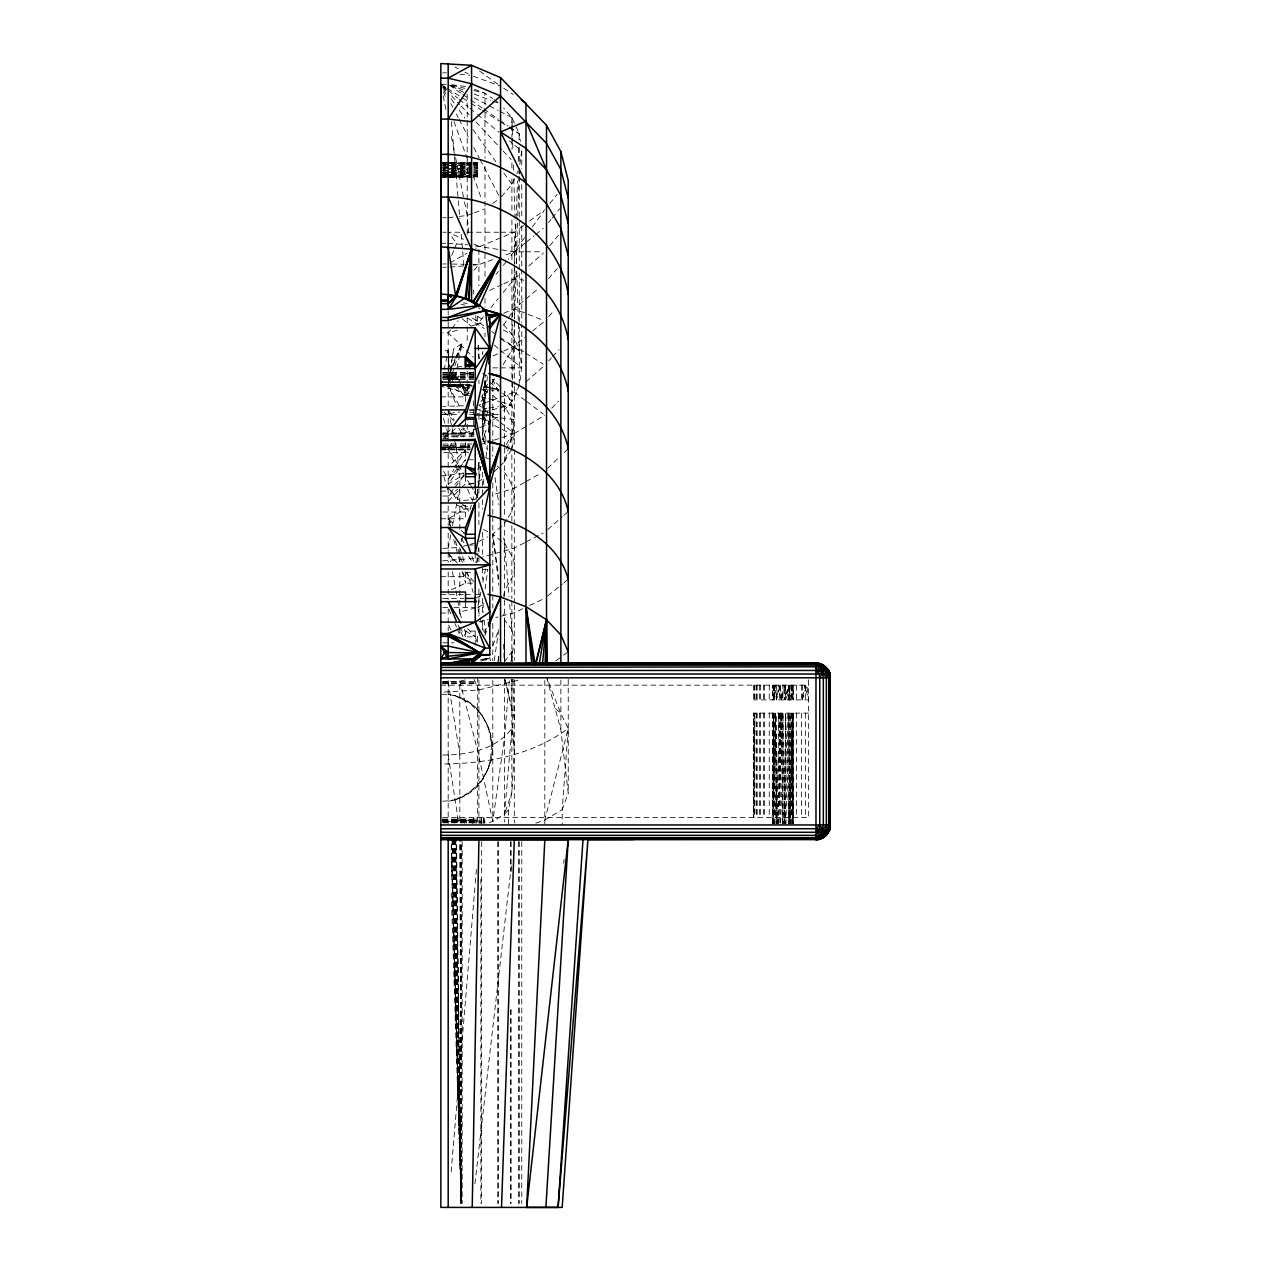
<?xml version="1.0" encoding="UTF-8"?>
<svg xmlns="http://www.w3.org/2000/svg" width="1271" height="1271" viewBox="0 0 1271 1271"><rect width="100%" height="100%" fill="white"/><g stroke="black" fill="none" stroke-linecap="round" stroke-linejoin="round"><path stroke-width="0.75" stroke-dasharray="5 3.75" d="M481.407 823.131L481.423 817.603L481.042 823.131M793.231 713.126L793.009 823.815L792.516 713.126L789.625 823.815M792.008 823.815L792.516 713.126L790.197 823.815M772.53 823.815L773.308 713.126L776.136 823.815M772.593 713.126L772.752 823.815L773.61 713.126M772.736 823.815L773.785 713.126L773.658 823.815M784.588 823.815L785.637 713.126L788.767 823.815M789.355 823.815L790.324 713.126L790.594 823.815M784.382 823.815L785.637 713.126L785.637 823.815M790.832 823.815L792.183 713.126L792.882 823.815M792.119 823.815L793.39 713.126L793.39 823.815M773.991 823.815L775.485 713.126L776.962 823.815L778.869 713.126L782.396 823.815M785.955 823.815L788.131 713.126L790.324 823.815M773.086 823.815L775.485 713.126L776.549 823.815L776.549 713.126M777.55 823.815L780.187 713.126L783.714 823.815M778.154 823.815L781.538 713.126L785.128 823.815M503.729 410.898L511.911 401.239L512.547 381.507M512.61 379.521L516.026 270.961M516.28 263.065L517.71 217.675M517.774 215.689L519.013 176.224M519.076 174.238L519.267 168.328L516.82 173.682M773.785 685.148L773.308 699.892L775.485 685.148L776.549 699.892L780.187 685.148L781.538 699.892L784.271 685.148L789.212 699.892L792.516 685.148L793.231 699.892L793.39 685.148L792.516 699.892L789.212 685.148L784.271 699.892L785.637 685.148L780.187 699.892L778.869 685.148L776.549 699.892L773.785 685.148L773.785 699.892M512.277 324.645L511.911 334.48C524.446 354.704 524.446 380.998 511.911 401.239L500.059 390.975M512.563 316.765L516.058 220.376M516.137 218.405L517.519 181.006M518.25 161.306L518.759 147.531M519.045 139.651L519.267 133.741L511.911 117.679L503.729 108.019M792.516 685.148L792.516 699.892M482.662 437.367L485.204 378.933L482.583 421.162M777.9 823.815L782.904 713.126L785.303 823.815M482.646 353.084L482.583 354.291L482.869 351.495M477.737 316.543L477.308 324.264L471.859 325.884M484.505 823.115L484.823 817.603L484.823 823.115M482.932 414.378L482.583 420.272L488.016 420.272M483.059 412.408L485.331 375.056M511.863 679.429L511.863 710.648L514.326 751.558L511.863 792.437L508.607 809.706L508.607 824.943M774.754 823.815L781.538 713.126L782.729 823.815M788.131 699.892L789.212 685.148L785.637 699.892L784.271 685.148M788.131 685.148L789.212 699.892L790.324 685.148M469.635 393.788L440.846 386.241L448.186 386.241L448.631 380.966M451.157 1171.83L475.116 885.109M475.275 883.123L476.609 867.315M509.353 680.811L504.523 737.164L492.798 821.304L487.746 823.115M511.021 661.365L514.326 640.775L511.863 629.955L509.687 604.503M469.555 388.1L448.186 386.241L449.743 372.721L455.574 358.93M475.719 823.131L476.26 817.603L476.26 823.131M472.447 386.034L448.186 386.241L448.727 380.792M448.901 378.98L449.251 375.358L455.383 375.755L456.178 371.958M482.996 823.131L483.536 817.603L483.854 823.115M483.361 484.394L483.949 478.563M486.11 457.195L487.286 445.533M477.467 497.549L478.277 489.812M478.484 487.889L480.74 466.632M498.248 661.556L498.883 655.693M563.673 863.231L564.102 859.291M483.012 416.38L487.492 375.517M497.978 661.317L498.852 653.548M474.925 1183.825L511.625 863.231M476.403 499.185L477.594 489.589M477.832 487.667L480.438 466.536M469.396 395.551L465.536 395.551L463.121 385.86L448.186 386.241L451.872 359.852M483.107 390.578L483.631 386.702M476.53 562.783L477.848 553.219M478.103 551.312L478.627 547.483M483.139 602.804L483.202 612.447M485.061 589.061L487.826 569.44M463.121 385.86L448.186 386.241L450.172 372.546M450.458 370.592L453.604 349.064L462.151 343.408L456.575 370.052M519.823 164.483L521.761 151.058L509.544 140.986M494.228 660.618L498.804 629.399L492.195 647.447M503.666 596.21C504.333 585.438 515.359 578.639 514.326 567.041C515.343 555.475 504.301 548.707 503.681 537.951M452.158 358.057L453.604 349.064M802.366 685.148L802.366 699.892L804.765 685.148L808.642 699.892L753.528 699.892M453.334 379.282L455.383 375.755L449.41 374.627L449.283 372.514L448.186 377.471L449.092 376.391L448.822 368.495M504.523 447.297L504.523 391.15C521.237 412.169 511.101 439.035 504.523 461.754L500.615 465.551M511.863 448.441C516.852 432.633 512.864 414.171 500.615 402.78M450.728 535.043L448.186 548.389L450.649 561.893M452.54 525.511L459.451 489.303M461.389 617.785L459.816 612.05L477.642 607.427L480.835 592M482.821 582.34L485.617 568.836M444.103 369.877L448.186 350.748L440.846 350.748M478.071 470.349L479.707 462.676M472.812 823.115L474.099 817.603L474.099 823.131M467.871 386.066L465.536 395.551L448.186 385.192L457.226 406.863M512.88 679.27L514.326 718.703L511.911 728.315L504.523 814.218L492.798 821.304L477.642 750.637L459.816 681.192L440.846 682.066M535.854 823.147L544.83 820.017L568.232 728.394L560.876 713.603L546.943 678.364L560.876 729.824L568.232 793.183L562.179 809.706L562.179 824.943M478.166 465.901L479.135 462.199M461.341 541.732L463.899 532.39M470 509.957L475.608 489.383M802.366 699.892L806.847 685.148L808.642 699.892M485.411 418.731L482.583 427.803L485.983 439.194M485.983 416.92L487.683 411.486M449.394 382.507L462.151 343.408L455.892 356.96M472.192 823.115L474.099 817.603M483.187 439.385L486.205 430.71M468.761 443.627L465.536 452.476L442.737 452.476M471.334 436.541L474.56 427.692M486.173 440.386L482.583 439.321L485.872 430.662M469.158 386.066L465.536 395.551L461.5 385.256L448.186 385.192L460.054 407.324M464.296 823.115L466.505 817.603L466.505 823.131M449.41 374.627L455.399 359.931M456.146 358.104L462.151 343.408L456.305 357.199M484.775 635.516L487.778 628.176M451.745 255.328L453.874 250.165M454.589 248.433L456.734 243.269L451.396 236.374M484.219 632.894L486.666 627.509M501.394 196.814L511.911 184.39L515.994 175.462M450.427 368.828L455.113 358.66M442.673 801.175C508.734 799.904 506.843 693.076 440.846 694.252M448.186 801.175L454.494 800.174L469.73 792.357L481.931 780.172L489.986 764.761C496.77 742.296 488.588 717.273 469.968 703.054L454.319 695.221L448.186 694.252M454.319 800.174C476.418 792.516 492.465 771.322 492.465 747.729L489.986 730.634L481.931 715.303L469.73 703.054L454.319 695.221M506.351 444.691L511.863 434.396L492.608 424.514M505.937 449.044L514.326 433.538L527.894 425.388M504.523 461.754L510.942 450.109M443.595 471.303L448.186 479.04L453.969 469.333M454.923 467.712L465.536 449.902L450.855 464.09M504.523 523.557L507.272 518.933M508.193 517.392C517.869 503.856 514.596 484.934 504.523 472.51M480.946 401.747L488.016 389.927M492.068 383.175L497.136 374.723M503.205 364.586L514.326 346.014L525.002 337.244M503.602 325.106L514.326 308.805L524.494 300.226M448.186 386.241L451.253 381.824M452.269 380.347L455.352 375.93L449.251 375.358L448.186 377.471L449.092 376.391L455.352 375.93M451.602 443.484L448.186 448.282L442.673 448.282M456.146 437.097L461.85 429.105M462.978 427.501L466.393 422.703M458.593 469.492L448.186 484.013L463.947 474.703M459.752 467.871L465.536 459.8L459.339 466.664M524.494 237.836L508.225 259.348M532.406 226.921L543.702 211.351M512.229 661.508L511.863 651.658L504.523 661.73L504.523 518.06M443.198 438.86L450.252 429.709M448.186 449.251L452.81 443.245M457.433 437.24L464.376 428.232M442.673 496.04L448.186 496.04L453.969 488.62M455.113 487.127L464.376 475.259M549.755 203.63L557.159 194.399M548.532 222.568L550.994 219.518M552.218 217.992L559.621 208.857M496.008 274.329L498.454 271.343M503.348 265.337L507.002 260.841M483.488 316.701L477.308 324.264L484.362 321.325M490.892 307.614L498.296 298.542M503.221 292.489L514.326 278.873L520.141 273.71M450.649 329.904L448.186 332.907L442.673 332.907M451.872 328.411L458.021 320.88M549.755 245.796L559.621 233.864M548.532 278.73L557.159 268.626M548.738 316.558L553.934 310.68M473.797 270.358L478.913 264.59L493.831 259.22M469.19 391.468L465.536 395.551L462.31 385.685M448.186 479.04L458.1 468.046M508.607 809.706L504.523 814.218L511.863 792.437L511.879 679.175M548.738 360.9L551.328 358.088M552.631 356.69L559.129 349.668M551.709 408.198L558.605 401.159M454.859 484.442L464.201 475.116M448.186 501.108L460.197 489.113M461.532 487.778L465.536 483.774L475.211 483.758M487.683 384.303L482.583 389.307L487.683 392.246M494.101 471.859L499.312 466.807M547.579 468.395L558.605 457.894M564.102 452.635L568.232 448.695M445.2 437.891L455.368 428.534M455.193 379.95L459.387 376.168L459.88 380.188L448.917 377.455L448.186 350.748L448.425 354.418M501.584 526.194L492.798 534.106L498.852 585.184M528.863 265.957L543.384 253.056M488.159 412.535L478.913 405.131L514.326 392.231L517.233 389.657M525.956 381.904L543.384 366.398M547.753 529.594L562.386 516.646M563.847 515.343L568.232 511.45M525.956 299.003L539.015 287.961M532.628 330.984L543.305 322.214M525.002 243.206L514.326 251.849L503.141 255.868M526.528 241.967L534.154 235.786M535.679 234.547L543.305 228.383M547.753 595.877L562.386 584.04M563.847 582.849L568.232 579.29M523.477 225.507L514.326 232.228L475.497 248.306M529.578 221.011L544.83 209.794M555.761 660.856L562.004 656.344M563.561 655.216L568.232 651.816M448.186 496.04L457.639 489.351M492.608 203.519L498.693 199.261M492.608 420.336L498.693 416.094M485.045 660.443L488.207 658.283L490.797 660.809M529.578 424.371L544.83 415.22M477.642 469.015L481.01 466.997M544.83 820.017L562.179 809.706L568.232 728.394C531.929 755.625 485.315 763.855 440.846 764.03M477.642 481.916L484.378 478.007M450.22 526.369L448.186 518.79L465.536 508.797L473.273 508.797M449.886 262.97L466.965 253.199M524.494 482.487L514.326 488.207L491.972 495.039M526.194 481.518L541.446 472.939M479.326 541.303L487.746 536.807M475.211 598.403L481.105 595.321M524.494 542.781L514.326 548.071L480.788 557.54M526.194 541.891L543.13 533.073M477.642 607.427L484.378 604.138M522.81 608.73L514.326 612.765L495.69 617.563M529.578 605.504L544.83 598.244M493.084 355.975L501.934 351.829M503.713 350.987L514.326 346.014L523.97 352.035M489.542 290.392L501.934 284.625M503.713 283.814L514.326 278.873L523.859 280.176M451.427 589.665L465.536 583.167L473.273 583.167M517.917 680.303L478.913 689.994L440.846 692.25M503.761 313.222L514.326 308.805L543.035 320.244M480.851 661.111L488.207 658.283L479.485 660.046L488.207 658.283L480.899 660.777M477.88 428.295L467.22 432.315L442.673 434.571M479.66 427.628L484.982 425.626L484.982 380.283M472.542 213.464L467.22 215.466L455.796 216.833M474.321 212.813L484.982 208.825M480.788 444.453L486.38 442.626M493.831 440.211L514.326 433.538L500.472 422.417M440.846 475.878L463.391 473.543M468.729 484.648L474.067 483.012M457.29 330.206L448.186 332.907L464.948 349.112M463.391 546.308L468.729 544.766M470.508 544.258L477.642 542.209M478.913 621.884L488.239 619.485M475.195 414.171L499.026 408.134M500.853 407.657L511.863 404.877L511.863 523.811M465.17 679.953L459.816 681.192L459.816 822.401M457.782 367.049L461.627 366.239M442.673 755.022C467.585 755.022 496.405 749.604 511.911 728.315L514.326 751.558M448.917 377.455L459.387 376.168M440.846 414.632L460.038 411.995M469.635 410.676L473.463 410.152M475.386 409.882L486.904 408.309M488.827 408.039L498.423 406.72M500.345 406.45L511.863 404.877L500.345 401.858M448.186 217.738L453.89 217.055M469.317 446.057L448.186 448.282L457.401 463.502M463.55 500.488L475.068 499.392M450.109 267.085L463.55 265.925M473.162 265.083L478.913 264.59L473.162 264.463M442.769 170.409L471.811 168.9M473.749 168.805L477.626 168.598L473.749 168.598M471.811 167.661L442.769 169.122L471.811 169.218M473.749 167.565L477.626 167.359L473.749 167.359M471.811 170.822L442.769 172.3L471.811 172.395M473.749 170.727L477.626 170.521L473.749 170.521M442.769 172.856L471.811 171.442M473.749 171.347L477.626 171.156L473.749 171.156M442.769 167.279L471.811 165.945M473.749 165.85L477.626 165.675L473.749 165.675M442.769 174L471.811 172.665M473.749 172.57L477.626 172.395L473.749 172.395M471.811 175.7L442.769 174.651L471.811 173.253M473.749 173.158L477.626 172.999L473.749 172.999M463.55 405.767L442.673 406.402M471.811 164.452L442.769 165.58L471.811 165.675M473.749 164.388L477.626 164.229L473.749 164.118M442.769 175.446L471.811 174.349M473.749 174.27L477.626 174.127L473.749 174.127M442.769 820.367L477.626 820.367L442.769 821.574L477.626 821.654M442.769 821.257L477.626 820.367M464.074 384.478L442.769 384.922L471.811 384.97L442.769 384.97L462.136 384.478M469.873 447.471L442.769 447.471L469.873 446.884M471.811 177.13L442.769 177.209L471.811 176.653L442.769 175.954L471.811 175.906M477.626 176.558L473.749 176.447M442.769 177.193L471.811 176.876M473.749 176.86L477.626 176.812M442.769 447.456L469.873 447.201M440.846 448.997L470.477 448.997M469.396 459.768L473.273 459.752M523.859 251.817L514.326 251.849L469.666 245.065M525.765 251.817L542.924 251.769M442.769 162.609L471.811 162.895M477.626 162.545L473.749 162.545L477.626 162.545L477.626 177.209L473.749 177.209M442.673 72.828L446.343 72.828M446.343 84.299L440.846 84.299L446.566 92.37M442.769 162.545L471.811 162.545M473.749 162.624L477.626 162.624M471.811 162.958L442.769 162.958L471.811 163.705M473.749 162.958L477.626 162.958L473.749 162.926M471.811 163.196L442.769 163.181L471.811 164.07M473.749 163.196L477.626 163.196M442.769 163.848L471.811 163.848M442.769 164.229L471.811 164.229M473.749 164.229L477.626 164.229M442.769 165.151L471.811 165.151M473.749 165.151L477.626 165.151M442.769 166.787L471.811 166.787M473.749 166.787L477.626 166.787M442.769 167.359L471.811 167.359M442.769 168.598L471.811 168.598M473.749 169.218L477.626 169.218M442.769 170.521L471.811 170.521M442.769 171.14L471.811 171.156M471.811 175.509L442.769 175.509L471.811 176.399M473.749 175.509L477.626 175.509M473.749 175.906L477.626 175.906L473.749 175.779M442.769 176.558L471.811 176.558M442.769 176.796L471.811 176.812M442.673 217.738L446.343 217.738M442.673 232.228L446.343 232.228M459.864 232.228L448.186 232.228L463.55 239.282M467.633 232.228L498.772 232.228M500.71 232.228L514.326 232.228L514.326 263.431M440.846 243.269L446.343 243.269M447.9 243.269L467.823 244.81M442.673 263.955L446.343 263.955M442.673 267.244L446.343 267.244M492.719 367.859L498.534 367.859M500.456 367.859L521.761 367.859L521.761 324.502M442.769 372.546L473.749 372.546M442.769 372.943L473.749 372.943M465.536 373.499L473.13 373.499M442.769 374.055L473.749 374.055M442.769 374.532L473.749 374.532M442.769 375.771L473.749 375.771M442.769 376.311L473.749 376.311M442.673 377.28L475.211 377.28M442.769 377.678L473.749 377.678M442.769 378.25L473.749 378.25M442.769 379.616L473.749 379.616M440.846 385.192L471.811 385.113M460.801 384.875L465.536 387.719L469.396 387.719M440.846 396.886L465.536 396.886L451.904 381.491M469.476 409.326L473.352 409.326M442.753 414.632L459.975 414.632M469.523 414.632L473.352 414.632M442.769 432.982L477.626 432.982M442.769 433.252L473.749 433.252M442.769 433.999L477.626 433.999M442.769 435.143L477.626 435.143M442.769 436.652L477.626 436.652M442.769 438.431L450.522 438.431M442.769 444.008L471.811 444.008M442.769 445.549L469.873 445.549M442.769 446.741L469.873 446.741M442.769 447.71L469.873 447.71M442.673 449.251L469.206 449.251M440.846 449.902L469.396 449.902M440.846 491.114L448.186 491.114L443.102 474.194M442.737 512.022L465.536 512.022L461.198 505.858M440.846 518.79L465.536 518.79L465.536 505.302M469.396 545.021L473.273 545.021M442.673 548.389L459.816 547.34L459.816 563.021M442.673 560.813L478.913 558.064L478.913 561.941M482.583 569.456L488.016 569.456M465.536 572.347L473.273 572.347M440.846 576.7L465.536 576.7L473.59 582.086M440.846 594.542L463.613 594.542M465.504 594.542L473.098 594.542M474.989 594.542L480.676 594.542M442.737 598.403L463.629 598.403M442.673 607.538L448.186 607.538M453.969 607.538L475.211 607.538M440.846 613.019L448.186 613.019M477.213 642.252L475.211 636.819L465.536 636.819L465.536 631.083L475.211 631.083M442.737 642.808L454.128 642.808M442.769 681.51L477.626 681.51M442.769 682.654L477.626 682.654M442.769 683.385L477.626 683.385M442.769 683.671L477.626 683.671M440.846 685.148L808.642 685.148M808.642 713.126L753.528 713.126L753.528 817.603L753.624 713.126L753.703 817.603L754.91 713.126L754.91 817.603M442.673 817.603L808.642 817.603L808.642 679.651M442.769 819.128L477.626 819.287M442.769 819.541L477.626 819.382M442.769 819.859L477.626 819.859M442.769 820.097L477.626 820.097M442.769 820.907L477.626 820.907M442.769 821.288L477.626 821.288M442.769 822.353L477.626 822.353M442.769 822.798L477.626 822.798M442.769 172.951L471.811 172.999M442.769 174.095L471.811 174.127M442.769 174.572L471.811 174.604M473.749 174.62L477.626 174.62M449.092 376.391L455.399 376.502L459.88 380.188M452.031 264.034L463.55 264.273M448.186 385.192L461.564 385.669M483.155 389.291L487.031 389.625M488.97 389.8L498.693 390.642M469.571 412.09L473.4 412.471M492.56 414.298L498.311 414.854M459.88 74.211L469.619 75.354M463.407 302.943L467.22 303.404M451.983 84.76L467.22 86.603M492.862 417.015L498.725 417.73M500.679 417.968L514.326 419.637M482.583 441.132L486.173 441.831M479.119 410.549L486.793 412.185M488.715 412.598L498.296 414.632M484.187 386.511L487.873 387.353M489.732 387.766L498.979 389.879L484.41 386.368M484.315 386.352L499.01 389.847M451.856 85.189L464.741 88.319M473.94 90.559L484.982 93.244L492.608 98.566M461.055 304.262L464.741 305.167M481.153 396.806L486.904 398.331M488.827 398.824L498.423 401.35M462.596 505.207L469.809 507.256M454.478 439.512L456.432 448.933L469.158 452.794M485.522 457.751L490.971 459.403M473.384 76.244L500.552 86.142M474.321 89.256L484.982 93.244L484.982 110.974M463.057 89.891L448.186 84.299L461.103 93.291M474.21 94.086L490.924 100.377M492.783 101.076L498.359 103.173M456.861 504.952L465.536 508.797M473.797 243.984L478.913 246.336L478.913 285.721M487.683 531.628L482.583 529.133L482.583 554.347M454.859 66.982L458.211 68.713M464.9 72.145L468.236 73.861M480.359 418.223L485.601 420.923M477.467 316.447L484.362 320.054M503.3 329.967L511.911 334.48L501.394 322.04M451.634 86.094L463.693 92.418M474.019 97.835L487.81 105.048M489.526 105.954L498.137 110.466M499.868 111.355L511.911 117.679L512.229 127.545M482.583 389.625L487.683 392.405M482.583 373.404L487.683 376.359M465.536 631.083L475.211 636.819L467.49 628.462M452.921 380.14L448.186 377.28L450.665 380.093M525.574 353.052L543.225 364.094M445.851 87.445L440.846 84.299L446.947 89.335M447.519 88.509L460.865 96.914M462.533 97.978L469.206 102.188M470.874 103.237L480.883 109.544M482.551 110.593L499.233 121.126M500.901 122.175L507.574 126.385M509.242 127.434L519.267 133.741L520.379 141.446M467.521 317.972L484.203 328.49M500.901 339.007L519.267 350.589L518.377 322.961M503.729 88.239L513.262 94.578M462.723 94.404L469.19 98.9M470.794 100.028L482.106 107.892M483.727 109.02L498.264 119.14M499.868 120.252L507.955 125.877M509.576 127.005L519.267 133.741L519.267 139.651M472.415 317.988L485.331 326.981M491.798 331.477L498.264 335.973M499.868 337.101L519.267 350.589M494.117 99.631L498.693 102.808M479.628 71.081L498.931 84.982M514.326 392.231L525.002 400.286M526.528 401.429L543.305 414.076M489.7 413.774L498.931 421.178M448.472 90.591L457.639 98.153M459.165 99.408L468.316 106.971M469.857 108.226L475.958 113.262M477.483 114.533L498.868 132.168M462.199 318.767L471.366 326.313M494.276 345.204L498.852 348.969M500.377 350.24L521.761 367.859M501.584 541.367L492.798 534.106L498.915 578.909M489.669 381.983L498.566 389.689M443.77 411.883L454.033 420.828M462.819 428.486L467.22 432.315L467.22 420.479M450.57 526.178L448.186 518.79L455.415 525.241M461.198 530.404L465.536 534.281M497.183 465.933L501.584 469.873M478.531 307.677L479.723 308.805M555.649 708.694L560.876 713.603M466.346 350.462L473.336 357.215M492.798 395.186L499.312 401.509M492.798 444.31L492.798 379.298L501.918 388.513M443.547 87.191L446.248 90.082M451.65 95.881L459.768 104.572M461.119 106.033L469.237 114.724M475.99 121.968L501.68 149.485M503.03 150.931L511.149 159.622M448.186 553.076L457.195 563.101M464.916 571.712L473.924 581.737M459.768 500.853L448.186 487.381L456.861 499.694M461.055 502.347L468.777 511.323M450.744 372.069L457.147 379.584M458.434 381.078L468.665 393.104M505.191 680.255L514.326 718.703M450.49 556.221L455.113 562.529M462.056 571.982L465.536 576.7M511.863 629.955L504.523 619.819L503.713 613.972M451.157 98.82L454.605 103.666M459.181 110.132L464.916 118.203M472.939 129.499L495.865 161.782M503.888 173.094L511.911 184.39M468.459 556.19L472.955 562.56M448.186 518.79L452.524 525.352M461.198 538.459L465.536 545.021M458.434 465.186L463.55 473.654M467.649 480.422L469.698 483.806M470.715 485.49L477.896 497.326M459.752 627.064L465.536 636.819M449.156 411.057L454.001 419.684M458.847 428.311L463.693 436.922M467.569 443.817L469.507 447.281M443.579 89.558L446.328 94.817M450.887 103.571L452.714 107.082M456.368 114.088L458.195 117.583M459.117 119.347L468.252 136.871M473.733 147.388L479.215 157.89M480.12 159.653L499.312 196.449M450.681 629.653L448.186 624.331L448.186 630.781M473.94 679.35L478.913 689.994M448.186 448.997L459.816 474.671L459.816 487.397M492.798 379.298L499.042 393.851M483.314 439.957L487.683 450.125M448.933 609.317L451.205 614.656M454.97 623.568L456.48 627.127M457.226 628.923L460.245 636.04M457.989 624.919L460.245 630.289M461.008 632.068L463.264 637.438M467.601 489.144L471.748 499.853M443.484 91.734L446.105 99.17M454.017 121.476L468.506 162.354M473.114 175.366L481.693 199.531M471.986 556.603L473.924 562.084M455.368 540.953L462.533 563.117M460.372 549.215L462.04 554.855M462.612 556.73L464.28 562.37M467.061 571.743L473.177 592.413M443.468 418.35L446.089 427.358M446.614 429.153L448.186 434.571M778.869 685.148L782.904 699.892L782.904 685.148M464.535 629.256L466.632 636.914M453.795 539.619L457.878 554.776M458.386 556.666L459.911 562.338M462.469 571.807L465.536 583.167L465.536 571.219M478.103 609.333L483.615 632.227M489.573 657.028L490.495 660.841M504.762 678.364L511.863 709.123M448.568 411.216L454.081 437.621M443.166 95.865L446.28 111.292M451.316 136.378L455.193 155.666M455.59 157.588L464.122 200.024M464.503 201.962L467.22 215.466L468.713 233.133M452.412 571.537L455.59 588.902M455.939 590.824L457.353 598.546M457.703 600.468L459.816 612.05M511.514 708.694L511.863 710.648M448.186 682.066L459.816 754.354M448.186 755.022L458.624 822.48M495.023 477.578L498.931 504.841M456.432 448.933L458.37 463.645M458.609 465.488L459.816 474.671M484.044 620.089L485.697 635.357M481.804 823.115L481.201 817.603L481.201 823.131M451.443 121.794L458.132 198.784M458.307 200.754L459.848 218.517M461.214 234.309L463.963 265.893M504.523 543.797L509.02 596.671M473.527 290.09L473.861 294.03M475.688 315.637L476.514 325.455M478.182 345.092L479.342 358.835M482.487 396.155L484.982 425.626M790.324 699.892L789.212 685.148L789.212 699.892M448.536 356.245L449.235 367.255M480.231 823.131L479.898 817.603L479.898 823.131M448.981 366.588L448.186 350.748L448.742 366.525M478.198 345.362L478.754 358.787M451.205 893.02L461.214 1203.462L451.348 839.623M516.503 263.764L515.12 220.344M516.741 271.66L518.314 320.991M512.292 129.531L512.658 141.367M512.721 143.337L512.912 149.263M513.405 165.055L513.579 170.981M513.834 178.877L515.057 218.374M503.618 644.238L504.11 660.03M451.221 857.417L461.214 1203.462L451.205 845.565M451.983 839.623L461.23 1203.462L461.341 839.623M452.619 839.623L461.246 1203.462L460.944 841.609M453.27 839.623L461.246 1203.462L460.563 839.623M454.478 839.623L461.262 1203.462L460.197 839.623M454.081 839.623L461.262 1203.462L459.816 839.623M454.875 839.623L461.262 1203.462L456.496 839.623M455.685 839.623L461.278 1203.462L456.098 839.623M455.288 839.623L461.278 1203.462M778.869 713.126L780.013 823.815M775.485 713.126L776.406 823.815M789.784 823.815L789.212 713.126L789.212 823.815M788.131 713.126L788.624 823.815M504.698 660.793L504.523 619.819L504.619 660.412M483.536 817.603L483.552 823.115M511.863 651.658L511.863 661.476M805.417 685.148L805.417 699.892M805.417 713.126L805.417 817.603M801.381 685.148L801.381 699.892M801.381 713.126L801.381 817.603M796.615 685.148L796.615 699.892M796.615 713.126L796.615 817.603M792.516 713.126L792.516 823.815M791.372 685.148L791.372 699.892M791.372 713.126L791.372 817.603M785.637 685.148L785.637 699.892M782.904 713.126L782.904 823.815M780.187 685.148L780.076 699.892M780.076 713.126L780.187 823.815M776.549 685.148L776.549 699.892M774.516 685.148L774.516 699.892M774.516 713.126L774.516 817.603M773.308 685.148L773.308 699.892L772.418 685.148L772.418 699.892M772.418 713.126L772.418 823.815M769.257 685.148L769.257 699.892M769.257 713.126L769.257 817.603M764.491 685.148L764.491 699.892M764.491 713.126L764.491 817.603M763.458 685.148L763.458 699.892M763.458 713.126L763.458 817.603M760.392 685.148L760.392 699.892M760.392 713.126L760.392 817.603M759.518 685.148L759.518 699.892M759.518 713.126L759.518 817.603M757.166 685.148L757.166 699.892M757.166 713.126L757.166 817.603M756.515 685.148L756.515 699.892M756.515 713.126L756.515 817.603M754.91 685.148L754.91 699.892M754.513 685.148L754.513 699.892M754.513 713.126L754.513 817.603M753.528 685.148L753.703 699.892M568.232 679.302L568.232 793.183M560.876 680.207L560.876 729.824M544.83 680.557L544.83 823.942M521.761 151.058L521.761 168.805M521.761 184.565L521.761 218.072M521.761 225.952L521.761 267.339M521.761 269.309L521.761 322.532M521.761 841.672L521.761 1203.462M519.267 147.547L519.267 161.338M519.267 168.328L519.267 324.963M519.267 326.933L519.267 383.143M519.092 841.672L519.092 1203.462M518.854 841.624L518.854 1203.462M514.326 265.353L514.326 318.592M514.326 320.546L514.326 384.525M514.326 386.463L514.326 447.71M514.326 449.648L514.326 602.962M514.326 604.932L514.326 660.253M514.326 679.731L514.326 822.893M511.911 117.679L511.911 123.589M511.911 125.559L511.911 137.395M511.911 139.365L511.911 149.215M511.911 163.006L511.911 170.886M511.911 178.782L511.911 212.273M511.911 219.867L511.911 261.556M511.911 269.15L511.911 318.703M511.911 320.419L511.911 379.552M511.911 381.522L511.911 401.239M511.863 525.765L511.863 598.736M511.863 600.69L511.863 661.619M511.117 841.672L511.117 871.334M511.117 1009.714L511.117 1203.462M510.64 841.624L510.64 871.286M510.64 1009.682L510.64 1203.462M504.523 448.123L504.523 516.074M504.523 679.604L504.523 822.035M498.375 841.672L498.375 1203.462M497.724 841.783L497.724 1203.462M492.798 446.264L492.798 456.098M492.798 482.964L492.798 514.628M492.798 516.407L492.798 607.84M492.798 623.473L492.798 660.618M492.798 680.176L492.798 821.304M484.982 112.96L484.982 158.287M484.982 166.183L484.982 276.57M484.982 298.256L484.982 307.375M484.982 332.986L484.982 336.926M482.583 394.471L482.583 439.321M482.583 472.224L482.583 487.921M482.583 489.732L482.583 493.625M482.583 499.694L482.583 509.131M482.583 567.93L482.583 579.576M482.583 598.419L482.583 613.972M482.583 620.677L482.583 629.622M481.661 841.672L481.661 1203.462M480.867 879.246L480.867 1203.462M478.913 380.013L478.913 383.874M478.913 414.632L478.913 420.336M478.913 462.406L478.913 493.243M478.913 502.966L478.913 524.605M478.913 548.23L478.913 552.154M478.913 589.013L478.913 616.085M478.913 680.271L478.913 823.481M477.642 489.685L477.642 497.469M477.642 558.017L477.642 561.973M477.642 636.437L477.642 642.252M477.642 677.062L477.626 823.258M475.211 489.351L475.211 499.169M475.211 553.076L475.211 562.592M475.211 631.56L475.211 646.574M473.352 371.752L473.352 379.711M473.352 400.985L473.352 419.255M473.352 420.351L473.352 427.993M473.352 429.169L473.352 437.542M467.22 94.483L467.22 157.556M467.22 159.526L467.22 234.42M467.22 317.972L467.22 341.629M467.22 371.196L467.22 383.032M467.22 385.002L467.22 394.852M465.536 387.719L465.536 402.812M465.536 419.176L465.536 424.848M465.536 442.562L465.536 456.13M465.536 476.689L465.536 483.774M465.536 603.614L465.536 607.538M462.167 841.672L462.167 1203.462M459.816 489.335L459.816 531.866M459.816 572.824L459.816 588.521M459.816 590.475L459.816 598.323M459.816 600.277L459.816 616.006M459.816 627.858L459.816 635.754M457.703 817.603L457.703 823.131M448.186 311.077L448.186 315.049M448.186 322.214L448.186 525.495M448.186 532.946L448.186 551.01M448.186 552.297L448.186 562.1M448.186 571.886L448.186 599.308M448.186 609.095L448.186 622.885M448.186 680.605L448.186 823.386M468.665 393.629L465.536 395.551L468.697 393.645M477.626 163.848L473.749 163.848L477.626 163.848"/><path stroke-width="1.5" d="M440.846 449.251L440.846 382.126L475.211 382.126L489.828 348.429L485.411 310.664C474.051 298.494 456.654 294.888 440.846 294.094M440.846 835.349L815.982 835.349L822.671 836.254L826.372 835.349L830.17 828.74L830.17 674.011L828.088 673.026L815.982 674.011L440.846 674.011L440.846 667.418L824.958 666.767L828.74 670.453L830.17 674.011L830.17 824.943C830.598 832.855 823.83 839.781 815.982 839.623L440.846 839.702M465.472 367.255L465.536 356.96L475.211 327.759L440.846 327.759M533.725 663.605L815.982 663.112L815.982 839.623C824.069 840.242 828.883 832.187 828.74 824.943L830.185 677.793C830.598 669.865 823.815 663.049 815.982 663.112L440.846 663.112L500.552 663.065L500.552 77.595L471.573 65.298L440.846 63.55L440.846 1207.418L562.179 1207.418L587.933 839.702L558.064 1207.418L526.671 1207.418L544.83 839.702M450.522 663.112L448.186 663.192L473.034 663.065L472.876 658.934L479.723 652.786L485.157 648.115L489.828 648.115L475.211 622.139L475.211 568.963L489.828 564.848L475.211 553.076L440.846 553.076M472.224 1207.418L478.913 839.702M473.622 659.522L473.511 663.065L469.809 663.033L500.552 663.065M545.068 664.304L546.53 619.708L546.53 125.336L500.552 77.595M501.521 1207.418L514.326 839.702M440.846 197.069L448.186 197.069L471.573 249.18L469.11 300.655L465.075 297.986L448.186 309.361L440.846 309.361M468.586 300.417L471.573 249.18L440.846 246.844L440.846 367.859M545.895 1207.45L568.232 839.702L448.186 839.623L448.186 1207.418M558.064 1207.418L582.992 839.702M542.463 664.606L546.53 619.708L525.987 606.744L500.552 596.957L487.969 594.304M488.652 431.933L489.828 420.272L488.509 423.736L489.828 420.272M440.846 837.684L815.982 837.684L819.763 835.937L821.543 833.172L823.338 824.943L823.338 677.793L821.543 669.642L819.763 666.767L815.982 665.13L440.846 665.13M440.846 317.416L448.186 317.416L479.723 305.485L465.075 298.717L466.171 299.273L471.573 249.18C517.122 258.633 560.32 292.044 568.232 339.85M488.763 363.84L489.828 354.116L488.827 348.492M526.671 1207.418L568.232 839.702M815.982 839.623L819.779 839.146L822.671 836.254L825.753 830.027L826.372 824.943L826.372 677.793L825.753 672.724L822.671 666.512L819.779 663.605L815.982 663.112M465.075 298.717L471.573 249.18L455.606 295.809L448.186 303.626L440.846 303.626M465.536 367.478L465.536 356.96C466.886 356.722 478.198 368.765 474.655 365.015L465.536 356.96L440.846 356.96M539.317 663.589L546.53 619.708L560.876 635.023L568.232 651.816M815.982 667.418L818.159 670.453L822.845 673.026L826.372 677.793L828.549 670.453L823.338 665.13L819.779 663.605L440.846 663.605M440.846 385.192L441.657 381.364M475.211 553.076L489.828 487.333L475.211 414.981L489.828 348.429L475.211 327.759L475.211 426.754M536.092 663.462L546.53 619.708L546.848 664.669M828.74 824.943L828.74 677.793L829.693 673.837L830.17 677.793L440.846 677.793M488.525 359.471L489.828 354.116L488.811 350.319M535.711 663.16L546.53 619.708L546.721 664.304M488.89 489.653L500.552 444.643L487.969 440.91M488.858 358.915L500.552 314.207L482.202 308.774M474.464 659.442L473.511 663.065L475.02 659.379M475.211 477.006L476.196 473.305M475.306 365.174L475.465 366.143M440.846 425.928L475.211 425.928L489.828 487.333L475.211 502.982L465.536 534.281L475.211 534.281M448.186 246.844L455.606 295.809L448.028 295.396L448.186 303.626L455.86 296.048L471.573 249.18L456.734 296.127L448.186 309.361L479.723 305.485M471.573 249.18L456.273 296.048L448.186 303.626L456.734 296.127L463.407 298.208M488.779 479.167L500.552 444.643C531.056 456.082 560.908 477.975 568.232 511.45M440.83 670.453L818.159 670.453L821.543 669.642L823.338 665.13L828.74 670.453L830.17 674.011L828.549 670.453L822.671 666.512L815.982 665.13L823.338 665.13M488.572 477.292L500.552 444.643L487.969 442.181M440.846 487.381L489.828 487.333L475.211 439.337L440.846 440.481L475.211 440.481L465.536 466.6L465.536 477.118M465.536 539.651L465.536 527.513L475.211 502.982L440.846 502.982M440.846 832.283L818.159 832.283L824.466 833.411C834.745 822.734 828.517 834.92 822.671 836.254L823.338 837.684L815.982 839.146M488.541 626.333L500.552 596.957L488.302 623.902M469.73 365.015L467.363 366.398L467.95 365.015L475.211 365.015M440.846 828.74L815.982 828.74L825.753 830.027L828.088 829.788L830.17 824.943L440.846 824.943M815.982 674.011L819.763 666.767M479.326 305.914L500.552 258.299L472.542 302.482L472.876 301.211L476.291 305.008M815.982 835.349L819.62 828.978L819.779 824.943L819.779 677.793L818.159 670.453M830.17 828.74L824.958 835.937M472.876 302.657L500.552 258.299L475.37 304.929L472.876 301.211L471.573 301.863L471.573 65.298L448.186 78.151L440.846 78.151M474.893 304.516L500.552 258.299M489.828 654.644L482.011 654.581L479.723 656.567L472.876 658.934L440.846 658.934L445.74 650.387L440.846 646.113L448.186 646.113L479.723 652.786L448.186 658.934L448.186 636.406L440.846 636.406M467.363 366.398L468.189 365.015M819.779 677.793L824.466 669.324L826.865 669.642L828.74 677.793M440.846 119.061L448.186 119.061L471.573 83.775L500.552 95.992L546.53 143.401L560.876 169.536L568.232 198.181M829.693 828.978L826.865 833.172L824.466 833.411M815.982 837.684L820.351 838.336L818.159 832.283L822.845 829.788L826.372 824.943L828.088 829.788M489.256 329.173L500.552 314.207C533.169 328.156 561.75 355.308 568.232 391.325M452.603 426.659L465.536 409.882L475.211 382.126L465.536 417.539L475.211 417.539M440.846 622.123L475.211 622.139L485.157 648.115L479.818 654.962L465.853 663.065L473.034 663.065M488.207 326.949L500.552 314.207L483.504 309.774M458.275 425.864L465.536 419.176L475.211 419.176M469.206 367.208L471.668 365.015L465.536 356.96L465.536 365.015M500.552 95.992L471.573 121.714L448.186 119.061M472.812 662.636L479.723 656.567L479.818 654.962L489.828 654.962L489.828 316.701L485.411 310.664L448.186 317.416L448.186 320.562L440.846 320.562M825.753 830.027L821.543 833.172L822.671 836.254M471.334 663.192L472.876 658.934L448.186 663.192M568.232 255.63L560.876 228.446L546.53 203.71L525.987 182.786L500.552 131.962L525.987 121.253L546.53 169.885L560.876 195.432L568.232 223.426M440.846 633.498L448.186 633.498L475.211 622.139L489.828 612.05L475.211 568.963L440.846 568.963M440.846 658.934L448.186 656.265L479.723 652.786L448.186 633.498L448.186 634.722L479.723 652.786L444.5 652.531L440.846 646.113M488.747 318.084L500.552 314.207L488.191 314.779M488.493 317.734L500.552 314.207L486.777 315.113M448.186 320.562L485.411 310.664L486.666 314.032M487.301 315.701L500.552 314.207L486.984 315.272M821.543 669.642L824.466 669.324L828.088 673.026M719.1 664.098L815.982 663.605L820.351 664.479M642.284 664.098L815.982 663.605M588.012 839.591L633.609 839.495M440.846 154.395C471.573 153.473 501.473 164.595 525.987 182.786M448.186 299.924L440.846 299.924L440.815 301.132L440.846 84.299L441.609 88.16M440.846 301.227L448.186 301.227L448.107 299.591L448.17 304.865L448.028 295.396L451.062 297.049M475.211 348.429L489.828 348.429L475.211 368.638L440.846 368.638M465.536 365.508L475.37 365.921M440.83 409.882L465.536 409.882L465.536 419.176M475.211 414.981L489.828 414.981M440.846 466.6L465.536 466.6L475.211 469.237M465.536 473.781L475.211 473.781L465.536 466.6L475.211 470.794M465.536 476.689L475.211 476.689M440.846 527.513L465.536 527.513M466.203 552.996L448.186 527.513L465.536 538.316L475.211 538.316M440.846 564.848L489.828 564.848M440.846 592.032L465.536 592.032L465.536 602.057M465.536 598.403L475.211 598.403L475.704 602.295M440.846 601.644L475.211 601.644M440.846 634.15L448.186 634.15L479.723 652.786L448.186 636.406M440.846 634.722L448.186 634.722M440.846 839.146L819.779 839.146M465.774 364.952L467.95 365.015M448.186 197.069C503.745 198.228 559.462 237.645 568.232 294.507M489.224 373.944C526.051 382.221 560.32 410.66 568.232 448.695M487.969 515.311C522.063 523.001 558.684 543.257 568.232 579.29M448.186 78.151L471.573 83.775M489.335 373.547L500.552 376.47L489.287 373.324M448.186 633.498L485.157 648.115M450.855 297.08L448.028 295.396L448.17 304.961M500.552 131.962L525.987 148.326L546.53 169.885M521.221 99.853L525.987 103.03L525.987 663.065L531.771 663.605L525.987 606.744L535.234 665.051M445.74 650.387L448.186 652.468M448.186 656.265L444.5 652.531L446.915 656.726M473.034 365.015L465.536 356.96L470.206 364.999M465.075 297.986L466.171 299.273M471.986 365.015L465.536 356.96L475.211 366.954M824.958 666.767L826.865 669.642M822.845 829.788L819.779 824.943L815.982 828.74L818.159 832.283M460.706 622.901L448.186 601.644L456.48 621.328M546.53 125.336L560.876 151.646L568.232 180.53L568.232 663.605M471.732 660.713L473.511 664.193M488.572 319.085L489.828 322.453M465.536 538.316L470.699 552.949M475.211 440.481L489.828 487.333M474.861 598.037L475.974 601.787M440.846 409.326L441.895 412.932M525.987 606.744L533.725 664.415M560.876 151.646L560.876 664.495M475.211 439.337L475.211 488.334M475.211 502.982L475.211 553.997M448.186 63.55L448.186 309.361M472.876 658.934L462.882 663.065L450.951 663.112L472.876 658.934"/></g></svg>
